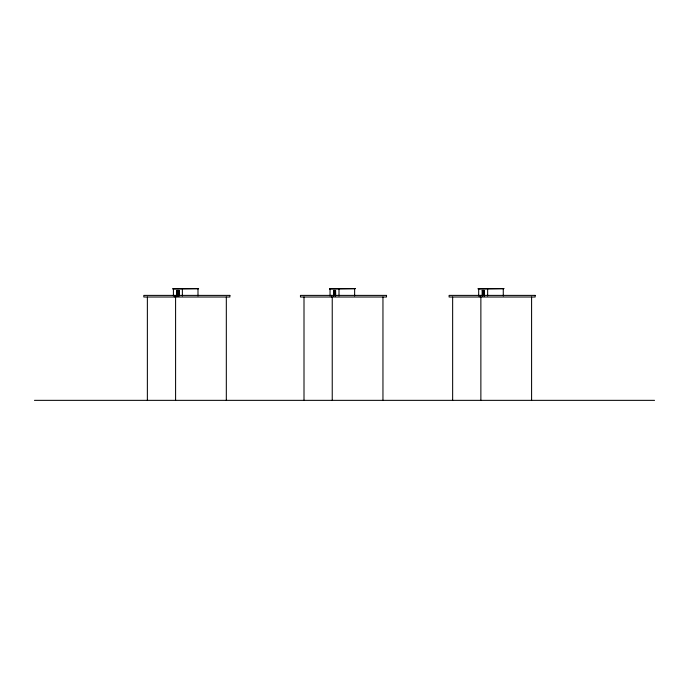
<?xml version="1.0" encoding="UTF-8"?>
<svg xmlns="http://www.w3.org/2000/svg" width="689" height="689" viewBox="0 0 689 689"><rect width="100%" height="100%" fill="white"/><g stroke="black" fill="none" stroke-linecap="round" stroke-linejoin="round"><path stroke-width="1.03" d="M334.062 292.963C337.765 292.808 331.719 294.048 333.984 290.861L335.526 290.93L333.984 290.861M482.24 290.629L484.272 290.629L484.272 295.943M178.847 293.032L177.34 293.032L177.34 290.861L178.847 290.861M482.619 290.861L484.126 290.861L482.619 290.861L482.619 293.032L484.126 293.032M177.34 290.861L178.882 290.93M178.882 292.963L177.34 292.963L177.452 290.93M484.16 292.963L482.619 292.963L482.731 290.93M178.994 293.342L177.34 293.342L177.34 295.908M333.984 293.342L335.629 293.342M484.264 293.342L482.619 293.342L482.619 295.908M34.45 400.352L654.55 400.352M531.589 297.011L531.589 400.352M503.271 288.829L503.271 295.986M487.648 288.829L487.648 295.986M484.109 296.072L484.109 290.422L482.162 290.422L482.162 296.072M482.748 293.342L482.748 295.908M482.498 290.629L482.498 295.943M480.87 297.011L480.87 400.352M480.13 295.392L480.13 297.011M478.683 288.829L478.683 295.986M452.647 297.011L452.647 400.352M382.955 297.011L382.955 400.352M354.637 288.829L354.637 295.986M339.005 288.829L339.005 295.986M335.629 295.943L335.629 290.629L333.605 290.629L333.605 295.943M335.474 296.072L335.474 290.422L333.519 290.422L333.519 296.072M335.379 290.629L335.379 295.943M334.105 293.342L333.984 295.908M333.864 290.629L333.864 295.943M332.236 297.011L332.236 400.352M331.495 295.392L331.495 297.011M330.048 288.829L330.048 295.986M304.004 297.011L304.004 400.352M226.319 297.011L226.319 400.352M197.993 288.829L197.993 295.986M182.37 288.829L182.37 295.986M178.994 295.943L178.994 290.629L176.961 290.629L176.961 295.943M178.83 296.072L178.83 290.422L176.884 290.422L176.884 296.072M178.735 290.629L178.735 295.943M177.469 293.342L177.469 295.908M177.219 290.629L177.219 295.943M175.592 297.011L175.592 400.352M174.851 295.392L174.851 297.011M173.413 288.829L173.413 295.986M147.368 297.011L147.368 400.352M198.587 288.648L172.818 288.829L198.587 288.648M355.231 288.648L329.454 288.829L355.231 288.648M503.866 288.648L478.097 288.829L503.866 288.648M229.868 295.392L143.82 295.392L143.82 297.011L229.868 297.011L229.868 295.392M386.503 295.392L300.456 295.392L300.456 297.011L386.503 297.011L386.503 295.392M535.146 295.392L449.099 295.392L449.099 297.011L535.146 297.011L535.146 295.392"/></g></svg>
